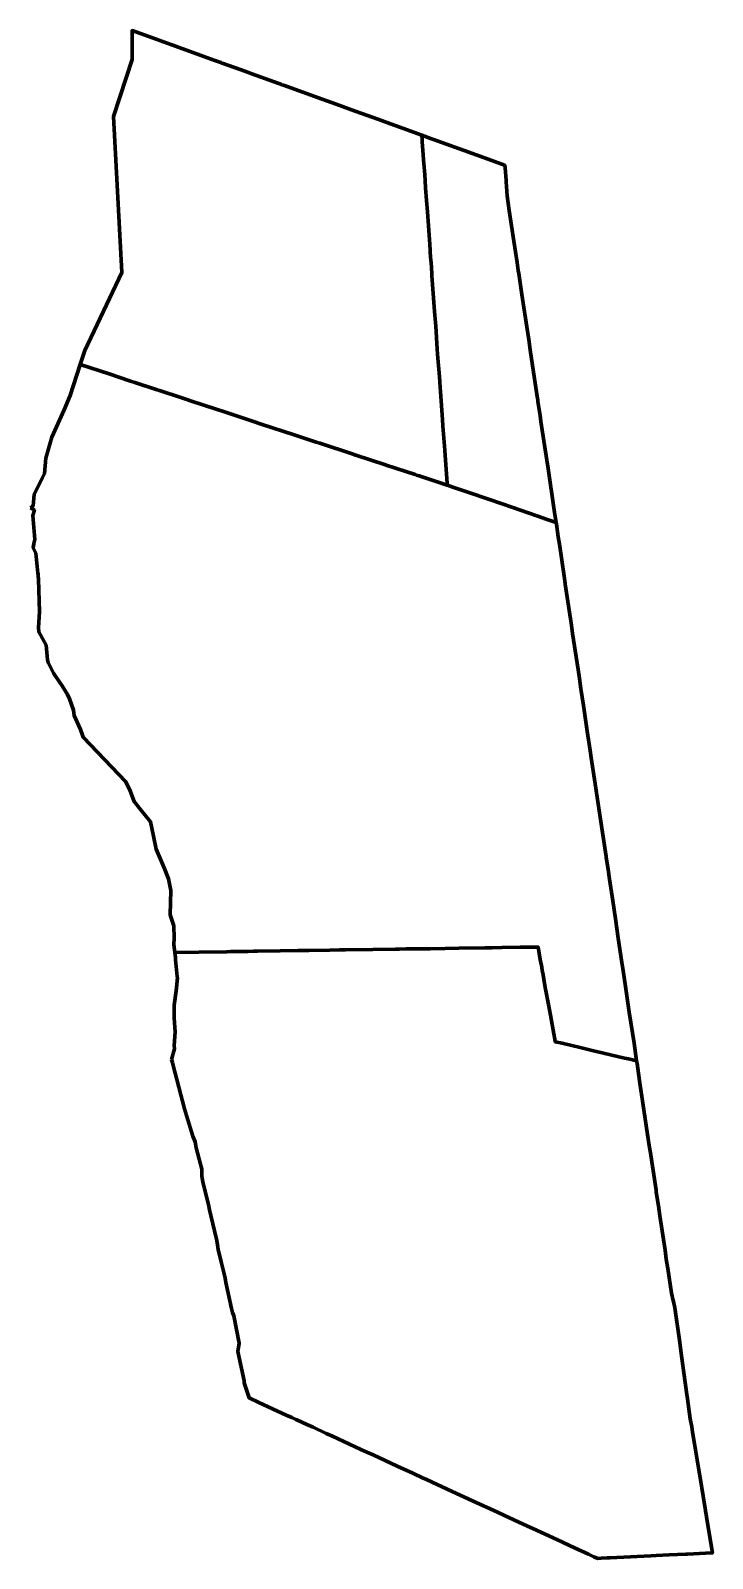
# Model space of a CAD drawing. Header units: metres. Extents: x 808145 to 808229, y 9157403 to 9157591.
import ezdxf

# ---------------------------------------------------------------- set-up
doc = ezdxf.new("R2010")
doc.units = ezdxf.units.M
doc.header["$MEASUREMENT"] = 0
doc.layers.add('2820-21164', color=1, linetype='Continuous')

msp = doc.modelspace()

# ---------------------------------------------------------------- linework, layer by layer
at = {"layer": '2820-21164', "color": 254, "lineweight": 70, "true_color": 0xcccccc}
for points in [[(808151.38, 9157549.77), (808154.94, 9157548.61), (808157.58, 9157547.74), (808158.13, 9157547.56), (808160.73, 9157546.7), (808160.88, 9157546.65), (808161.16, 9157546.56), (808161.78, 9157546.36), (808161.91, 9157546.31), (808163.04, 9157545.94), (808164.52, 9157545.46), (808164.54, 9157545.45), (808165.09, 9157545.27), (808168.02, 9157544.31), (808169.28, 9157543.9), (808172.61, 9157542.8), (808173.69, 9157542.44), (808177.78, 9157541.1), (808178.13, 9157540.99), (808180.47, 9157540.22), (808180.92, 9157540.07), (808185.05, 9157538.71), (808185.32, 9157538.62), (808185.35, 9157538.62), (808189.03, 9157537.4), (808189.1, 9157537.38), (808192.67, 9157536.21), (808192.85, 9157536.15), (808193.2, 9157536.04), (808196.64, 9157534.91), (808196.62, 9157535.11), (808196.37, 9157538.59), (808196.33, 9157539.12), (808196.33, 9157539.23), (808196.11, 9157542.18), (808196.05, 9157542.98), (808195.8, 9157546.4), (808195.72, 9157547.58), (808195.71, 9157547.68), (808195.63, 9157548.74), (808195.5, 9157550.55), (808195.46, 9157551.08), (808195.42, 9157551.69), (808195.22, 9157554.49), (808195.08, 9157556.3), (808194.92, 9157558.55), (808194.76, 9157560.72), (808194.74, 9157561.02), (808194.64, 9157562.39), (808194.63, 9157562.56), (808194.55, 9157563.64), (808194.53, 9157563.92), (808194.44, 9157565.2), (808194.23, 9157568.01), (808194.19, 9157568.61), (808194.09, 9157569.98), (808193.97, 9157571.58), (808193.97, 9157571.61), (808193.86, 9157573.2), (808193.72, 9157575), (808193.68, 9157575.61), (808193.68, 9157575.61), (808193.56, 9157577.24), (808193.54, 9157577.5), (808193.5, 9157578.05), (808190.23, 9157579.23), (808189.18, 9157579.61), (808188.19, 9157579.97), (808185.28, 9157581.02), (808182.96, 9157581.86), (808181.22, 9157582.49), (808176.46, 9157584.21), (808176.26, 9157584.28), (808176.12, 9157584.33), (808175.86, 9157584.42), (808175.31, 9157584.62), (808172.55, 9157585.62), (808171.66, 9157585.94), (808169, 9157586.9), (808168.86, 9157586.95), (808168.71, 9157587.01), (808167.96, 9157587.28), (808167.52, 9157587.43), (808166.61, 9157587.76), (808164.49, 9157588.53), (808163.45, 9157588.9), (808162.81, 9157589.14), (808162.56, 9157589.23), (808160.31, 9157590.04), (808157.78, 9157590.95), (808157.79, 9157587.4), (808155.49, 9157580.37), (808156.51, 9157561.12), (808151.95, 9157551.51)], [(808193.5, 9157578.05), (808193.54, 9157577.5), (808193.56, 9157577.24), (808193.68, 9157575.61), (808193.68, 9157575.61), (808193.72, 9157575), (808193.86, 9157573.2), (808193.97, 9157571.61), (808193.97, 9157571.58), (808194.09, 9157569.98), (808194.19, 9157568.61), (808194.23, 9157568.01), (808194.44, 9157565.2), (808194.53, 9157563.92), (808194.55, 9157563.64), (808194.63, 9157562.56), (808194.64, 9157562.39), (808194.74, 9157561.02), (808194.76, 9157560.72), (808194.92, 9157558.55), (808195.08, 9157556.3), (808195.22, 9157554.49), (808195.42, 9157551.69), (808195.46, 9157551.08), (808195.5, 9157550.55), (808195.63, 9157548.74), (808195.71, 9157547.68), (808195.72, 9157547.58), (808195.8, 9157546.4), (808196.05, 9157542.98), (808196.11, 9157542.18), (808196.33, 9157539.23), (808196.33, 9157539.12), (808196.37, 9157538.59), (808196.62, 9157535.11), (808196.64, 9157534.91), (808196.67, 9157534.89), (808197.32, 9157534.67), (808200.16, 9157533.7), (808200.88, 9157533.45), (808201.85, 9157533.12), (808204.75, 9157532.13), (808206.62, 9157531.49), (808207.69, 9157531.12), (808208.5, 9157530.84), (808208.59, 9157530.81), (808210.06, 9157530.31), (808209.88, 9157531.52), (808209.03, 9157537.23), (808208.99, 9157537.47), (808208.2, 9157542.75), (808208.09, 9157543.49), (808207.83, 9157545.21), (808207.8, 9157545.43), (808207.78, 9157545.57), (808207.41, 9157548), (808206.88, 9157551.6), (808206.69, 9157552.86), (808206.45, 9157554.43), (808205.93, 9157557.88), (808205.85, 9157558.43), (808205.68, 9157559.55), (808205.47, 9157560.99), (808205.47, 9157561.01), (808205.41, 9157561.38), (808205.27, 9157562.35), (808204.87, 9157565), (808204.3, 9157568.78), (808204.04, 9157570.56), (808203.92, 9157572.29), (808203.9, 9157572.45), (808203.79, 9157574.04), (808203.74, 9157574.35), (808203.69, 9157574.37), (808201.23, 9157575.26), (808198.73, 9157576.16), (808195.4, 9157577.37), (808195.2, 9157577.44), (808194.7, 9157577.62)], [(808162.64, 9157464.1), (808162.74, 9157463.74), (808162.86, 9157463.34), (808164.23, 9157458), (808164.49, 9157457.2), (808165.25, 9157454.64), (808165.55, 9157453.93), (808165.69, 9157453.2), (808166.38, 9157450.56), (808166.38, 9157449.75), (808166.5, 9157448.98), (808167.21, 9157446.22), (808167.34, 9157445.55), (808167.49, 9157444.87), (808168.2, 9157441.96), (808168.21, 9157441.78), (808168.32, 9157441.23), (808168.39, 9157440.67), (808168.74, 9157439.16), (808169.12, 9157437.67), (808169.26, 9157437.14), (808169.32, 9157436.61), (808170.02, 9157433.39), (808170.17, 9157432.92), (808170.32, 9157432.48), (808170.98, 9157429.12), (808170.83, 9157428.11), (808171.58, 9157424.47), (808171.61, 9157424.22), (808172.2, 9157422.38), (808173.4, 9157421.82), (808174.03, 9157421.53), (808175.11, 9157421.04), (808176.79, 9157420.26), (808177.47, 9157419.95), (808177.98, 9157419.71), (808178.09, 9157419.67), (808179.34, 9157419.09), (808180.09, 9157418.75), (808181.7, 9157418), (808182.48, 9157417.64), (808186, 9157416.02), (808186.73, 9157415.69), (808187.49, 9157415.34), (808190.48, 9157413.96), (808192.4, 9157413.08), (808193.69, 9157412.49), (808194, 9157412.34), (808195.49, 9157411.65), (808195.92, 9157411.46), (808197.25, 9157410.85), (808199.76, 9157409.69), (808202.83, 9157408.28), (808203.69, 9157407.88), (808206, 9157406.82), (808206.92, 9157406.39), (808207.2, 9157406.27), (808209.16, 9157405.36), (808210.77, 9157404.62), (808211.71, 9157404.19), (808212.33, 9157403.9), (808214.07, 9157403.1), (808214.74, 9157402.79), (808215.2, 9157402.58), (808215.61, 9157402.6), (808216.35, 9157402.64), (808216.73, 9157402.66), (808221.75, 9157402.9), (808222.39, 9157402.93), (808224, 9157403.01), (808226.08, 9157403.11), (808226.26, 9157403.12), (808228.5, 9157403.23), (808229.35, 9157403.27), (808228.67, 9157407.41), (808228.57, 9157408), (808228.5, 9157408.41), (808228.48, 9157408.55), (808228.41, 9157408.97), (808228.03, 9157411.29), (808227.13, 9157416.73), (808226.9, 9157418.14), (808226.79, 9157418.82), (808226.62, 9157419.81), (808226.28, 9157422.27), (808226.21, 9157422.78), (808225.84, 9157425.45), (808225.46, 9157428.18), (808225.32, 9157429.2), (808224.72, 9157433.49), (808224.53, 9157434.28), (808224.5, 9157434.4), (808224.29, 9157435.27), (808223.83, 9157438.34), (808223.66, 9157439.49), (808223.5, 9157440.57), (808222.86, 9157444.84), (808222.68, 9157446.05), (808222.42, 9157447.76), (808222.39, 9157447.98), (808221.66, 9157452.85), (808221.64, 9157453), (808221.48, 9157454.04), (808220.78, 9157458.73), (808220.41, 9157461.18), (808220.15, 9157462.97), (808220.05, 9157463.62), (808220, 9157463.92), (808218.99, 9157464.16), (808218.5, 9157464.28), (808215.07, 9157465.08), (808214.99, 9157465.1), (808213.84, 9157465.37), (808213.04, 9157465.56), (808210.97, 9157466.05), (808210.8, 9157466.09), (808209.96, 9157466.29), (808209.9, 9157466.61), (808209.78, 9157467.26), (808209.37, 9157469.55), (808209.12, 9157470.89), (808208.78, 9157472.75), (808208.65, 9157473.47), (808208.46, 9157474.54), (808208.39, 9157474.92), (808208.35, 9157475.12), (808208.3, 9157475.43), (808208.25, 9157475.71), (808208.16, 9157476.16), (808207.92, 9157477.47), (808207.84, 9157477.96), (808205.63, 9157477.93), (808203.38, 9157477.89), (808202.19, 9157477.88), (808201.83, 9157477.87), (808201.29, 9157477.86), (808198.09, 9157477.82), (808196.38, 9157477.79), (808194.52, 9157477.76), (808191.56, 9157477.72), (808190.75, 9157477.71), (808190.26, 9157477.7), (808187.45, 9157477.66), (808184.1, 9157477.61), (808183.36, 9157477.6), (808182.17, 9157477.58), (808179.61, 9157477.54), (808178.23, 9157477.52), (808176.03, 9157477.49), (808173.24, 9157477.45), (808172.75, 9157477.44), (808172.1, 9157477.43), (808172.03, 9157477.43), (808171.58, 9157477.42), (808171.47, 9157477.42), (808170.34, 9157477.4), (808169.91, 9157477.4), (808169.49, 9157477.39), (808169.43, 9157477.39), (808166, 9157477.34), (808163.08, 9157477.3), (808163.04, 9157477.3), (808163.13, 9157476.67), (808163.11, 9157476.37), (808163.17, 9157475.98), (808163.35, 9157474.32), (808163.37, 9157474.17), (808163.2, 9157472.57), (808162.98, 9157470.78), (808162.95, 9157469.18), (808163.09, 9157467.49), (808162.96, 9157465.81), (808162.99, 9157465.43)]]:
    msp.add_lwpolyline(points, close=True, dxfattribs=at)
at = {"layer": '2820-21164', "color": 132, "lineweight": 70, "true_color": 0x00cccc}
msp.add_lwpolyline([(808145.25, 9157532.11), (808145.72, 9157531.81), (808145.54, 9157531.16), (808145.76, 9157528.19), (808145.64, 9157527.7), (808145.58, 9157527.19), (808145.9, 9157526.54), (808146.14, 9157524.07), (808146.19, 9157523.95), (808146.17, 9157523.68), (808146.21, 9157523.32), (808146.37, 9157519.29), (808146.25, 9157517.36), (808146.26, 9157516.81), (808147.17, 9157515.19), (808147.35, 9157513.36), (808147.43, 9157513.05), (808148.1, 9157511.71), (808148.34, 9157511.36), (808149.16, 9157510.18), (808149.81, 9157509.08), (808150.07, 9157508.56), (808150.55, 9157507.16), (808150.63, 9157506.5), (808151.4, 9157504.79), (808151.65, 9157504.07), (808151.72, 9157503.83), (808156.99, 9157498.31), (808157.54, 9157497.23), (808158.01, 9157495.91), (808158.81, 9157494.92), (808160.06, 9157493.4), (808160.43, 9157491.61), (808160.76, 9157490.04), (808161.23, 9157488.89), (808161.75, 9157487.73), (808162.27, 9157486.39), (808162.57, 9157484.95), (808162.49, 9157481.94), (808162.91, 9157480.56), (808162.96, 9157479.04), (808162.91, 9157478.26), (808163.04, 9157477.3), (808163.08, 9157477.3), (808166, 9157477.34), (808169.43, 9157477.39), (808169.49, 9157477.39), (808169.91, 9157477.4), (808170.34, 9157477.4), (808171.47, 9157477.42), (808171.58, 9157477.42), (808172.03, 9157477.43), (808172.1, 9157477.43), (808172.75, 9157477.44), (808173.24, 9157477.45), (808176.03, 9157477.49), (808178.23, 9157477.52), (808179.61, 9157477.54), (808182.17, 9157477.58), (808183.36, 9157477.6), (808184.1, 9157477.61), (808187.45, 9157477.66), (808190.26, 9157477.7), (808190.75, 9157477.71), (808191.56, 9157477.72), (808194.52, 9157477.76), (808196.38, 9157477.79), (808198.09, 9157477.82), (808201.29, 9157477.86), (808201.83, 9157477.87), (808202.19, 9157477.88), (808203.38, 9157477.89), (808205.63, 9157477.93), (808207.84, 9157477.96), (808207.92, 9157477.47), (808208.16, 9157476.16), (808208.25, 9157475.71), (808208.3, 9157475.43), (808208.35, 9157475.12), (808208.39, 9157474.92), (808208.46, 9157474.54), (808208.65, 9157473.47), (808208.78, 9157472.75), (808209.12, 9157470.89), (808209.37, 9157469.55), (808209.78, 9157467.26), (808209.9, 9157466.61), (808209.96, 9157466.29), (808210.8, 9157466.09), (808210.97, 9157466.05), (808213.04, 9157465.56), (808213.84, 9157465.37), (808214.99, 9157465.1), (808215.07, 9157465.08), (808218.5, 9157464.28), (808218.99, 9157464.16), (808220, 9157463.92), (808219.68, 9157466.09), (808219.1, 9157469.94), (808218.63, 9157473.1), (808218.29, 9157475.33), (808218.19, 9157476.05), (808217.74, 9157479.04), (808217.38, 9157481.44), (808217.05, 9157483.66), (808216.65, 9157486.32), (808216.47, 9157487.54), (808216.24, 9157489.03), (808216.23, 9157489.13), (808215.5, 9157493.99), (808214.89, 9157498.08), (808214.41, 9157501.29), (808214.27, 9157502.21), (808213.91, 9157504.59), (808213.44, 9157507.76), (808213.13, 9157509.81), (808212.94, 9157511.07), (808212.78, 9157512.18), (808212.66, 9157512.94), (808212.11, 9157516.63), (808211.91, 9157517.95), (808211.84, 9157518.41), (808211.2, 9157522.7), (808211.19, 9157522.77), (808211.05, 9157523.69), (808210.47, 9157527.61), (808210.4, 9157528.09), (808210.33, 9157528.52), (808210.1, 9157530.09), (808210.06, 9157530.31), (808208.59, 9157530.81), (808208.5, 9157530.84), (808207.69, 9157531.12), (808206.62, 9157531.49), (808204.75, 9157532.13), (808201.85, 9157533.12), (808200.88, 9157533.45), (808200.16, 9157533.7), (808197.32, 9157534.67), (808196.67, 9157534.89), (808196.64, 9157534.91), (808193.2, 9157536.04), (808192.85, 9157536.15), (808192.67, 9157536.21), (808189.1, 9157537.38), (808189.03, 9157537.4), (808185.35, 9157538.62), (808185.32, 9157538.62), (808185.05, 9157538.71), (808180.92, 9157540.07), (808180.47, 9157540.22), (808178.13, 9157540.99), (808177.78, 9157541.1), (808173.69, 9157542.44), (808172.61, 9157542.8), (808169.28, 9157543.9), (808168.02, 9157544.31), (808165.09, 9157545.27), (808164.54, 9157545.45), (808164.52, 9157545.46), (808163.04, 9157545.94), (808161.91, 9157546.31), (808161.78, 9157546.36), (808161.16, 9157546.56), (808160.88, 9157546.65), (808160.73, 9157546.7), (808158.13, 9157547.56), (808157.58, 9157547.74), (808154.94, 9157548.61), (808151.38, 9157549.77), (808150.12, 9157545.94), (808149.38, 9157544.21), (808147.86, 9157540.84), (808147.15, 9157538.25), (808146.97, 9157536.35), (808146.73, 9157535.85), (808145.71, 9157533.76), (808145.57, 9157532.34)], close=True, dxfattribs=at)

doc.saveas('drawing.dxf')
